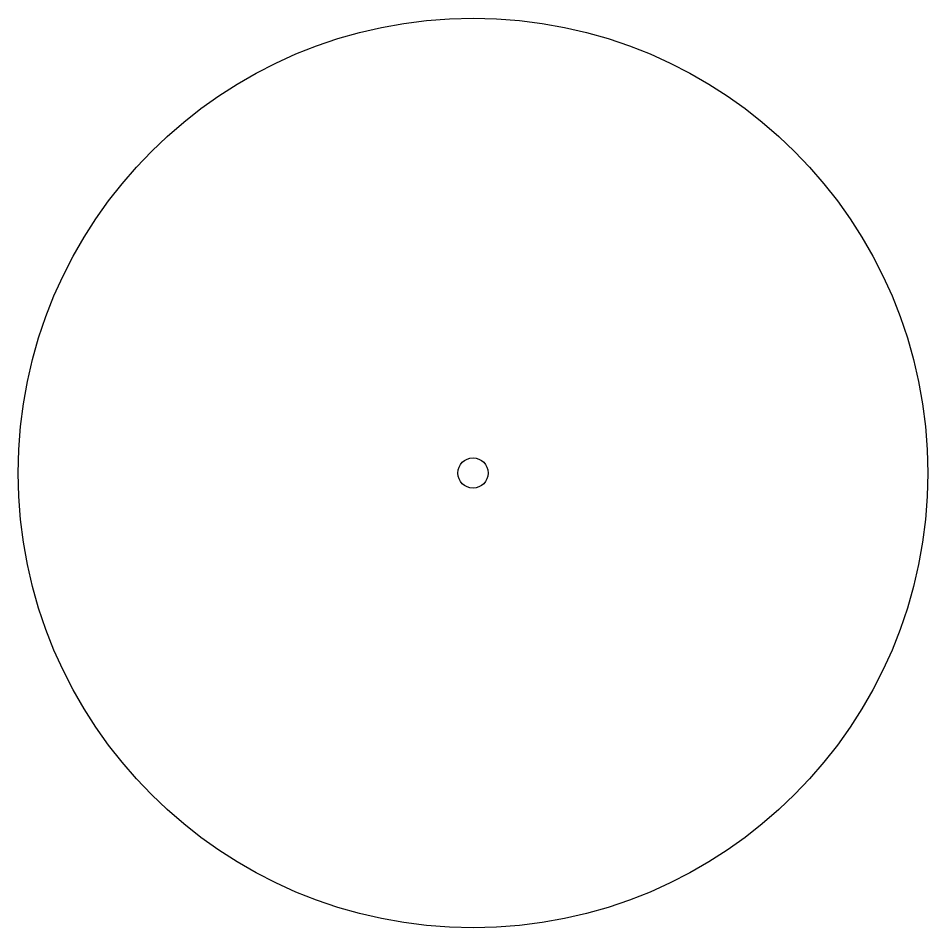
# Model space of a CAD drawing. Header units: millimetres. Extents: x 356 to 956, y 628 to 1228.
import ezdxf

# ---------------------------------------------------------------- set-up
doc = ezdxf.new("R2010")
doc.units = ezdxf.units.MM
doc.layers.add('_WELD Visible(Default)', color=7, linetype='Continuous', lineweight=30)

msp = doc.modelspace()

# ---------------------------------------------------------------- linework, layer by layer
at = {"layer": '_WELD Visible(Default)'}
for radius in [300, 10]:
    msp.add_circle((656.25, 928.125), radius, dxfattribs=at)

doc.saveas('drawing.dxf')
